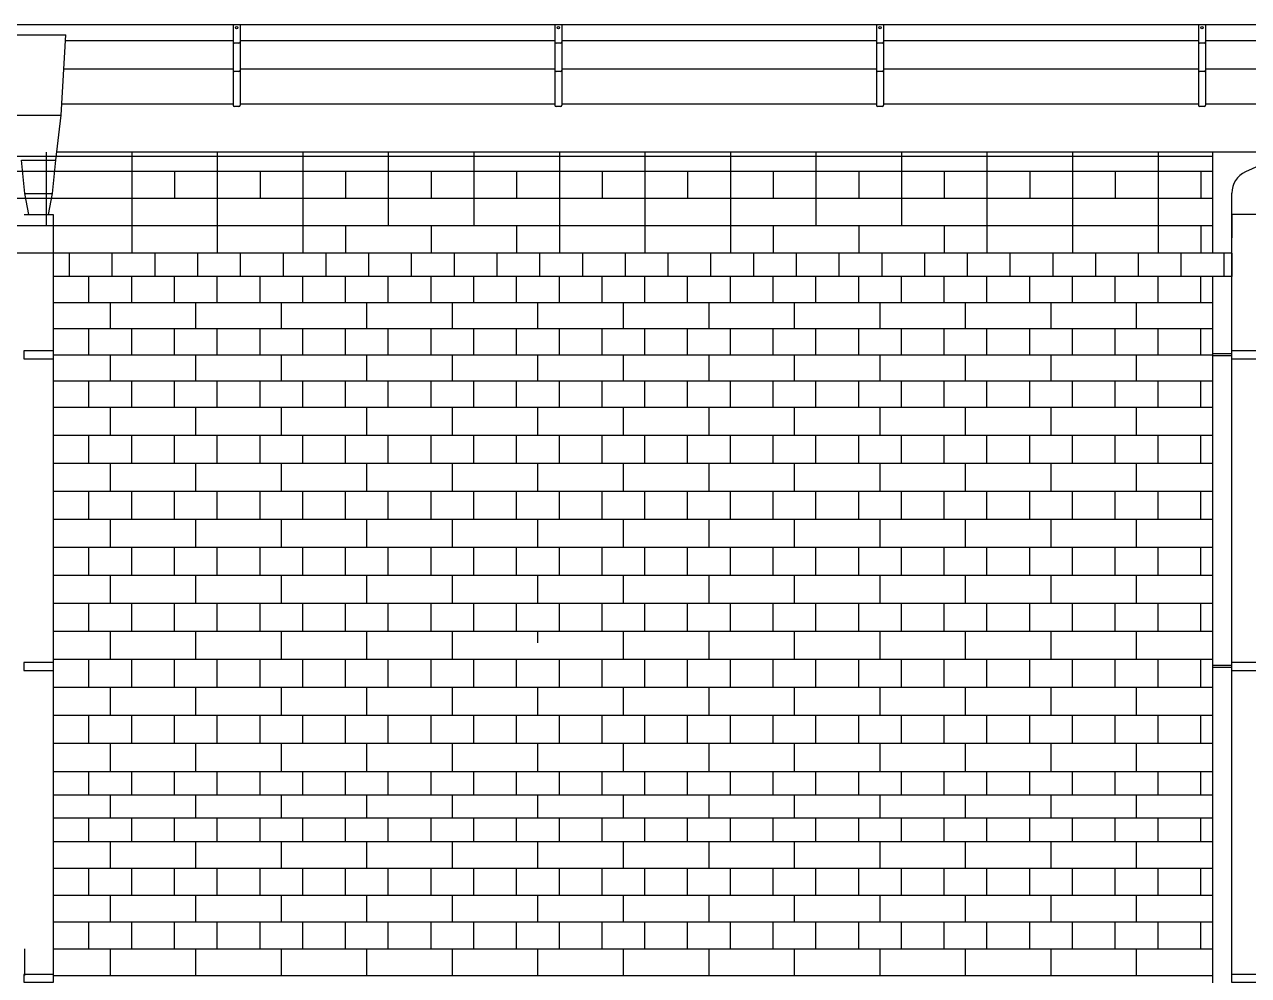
# Model space of a CAD drawing. Extents: x 138805 to 172445, y -129942 to -106182.
# Drawn here: x 163134 to 166283, y -118910 to -116463 of the extents above; entities that cross this region are included whole.
import ezdxf

# ---------------------------------------------------------------- set-up
doc = ezdxf.new("R2010")
doc.units = 0
doc.header["$LTSCALE"] = 50
doc.header["$MEASUREMENT"] = 0
for name, color, linetype in [('ele-3', 6, 'CONTINUOUS'), ('h', 5, 'CONTINUOUS'), ('HAT', 5, 'CONTINUOUS'), ('HATCH', 5, 'CONTINUOUS'), ('W-1', 3, 'CONTINUOUS'), ('WID', 4, 'CONTINUOUS')]:
    doc.layers.add(name, color=color, linetype=linetype)

msp = doc.modelspace()

# ---------------------------------------------------------------- linework, layer by layer
at = {"layer": 'ele-3'}
for p, q in [((163133.4, -116952.4), (163208.4, -116952.4)), ((163208.4, -116952.4), (163208.4, -117302.9)), ((163208.4, -117178.5), (163292.8, -117178.5)), ((163267.2, -117178.5), (166190.3, -117178.5)), ((163208.4, -117245.7), (163292.8, -117245.7)), ((163234.8, -117245.7), (166190.3, -117245.7)), ((163208.4, -117312.9), (163291.8, -117312.9)), ((163208.4, -117322.9), (163208.4, -118104.8)), ((163235.8, -117312.9), (166190.3, -117312.9)), ((163208.4, -117380.1), (163292.8, -117380.1)), ((163234.8, -117380.1), (166190.3, -117380.1)), ((163208.4, -117447.3), (163292.8, -117447.3)), ((163234.8, -117447.3), (166190.3, -117447.3)), ((163208.4, -118124.8), (163208.4, -118906.8)), ((163208.4, -118384.7), (163292.8, -118384.7)), ((163292.8, -118384.7), (166115.3, -118384.7)), ((163367.8, -118384.7), (166190.3, -118384.7)), ((163208.4, -118444.7), (163292.8, -118444.7)), ((163292.8, -118444.7), (166115.3, -118444.7)), ((163367.8, -118444.7), (166190.3, -118444.7)), ((163292.8, -118504.7), (163208.4, -118504.7)), ((166190.3, -118504.7), (163255.8, -118504.7)), ((163208.4, -118564.7), (163292.8, -118564.7)), ((163255.8, -118564.7), (166190.3, -118564.7))]:
    msp.add_line(p, q, dxfattribs=at)
for points in [[(163250.3, -117111.3), (163250.3, -117051.3)], [(163360.3, -117111.3), (163360.3, -117051.3)], [(163470.3, -117111.3), (163470.3, -117051.3)], [(163580.3, -117111.3), (163580.3, -117051.3)], [(163690.3, -117111.3), (163690.3, -117051.3)], [(163800.3, -117111.3), (163800.3, -117051.3)], [(163910.3, -117111.3), (163910.3, -117051.3)], [(164020.3, -117111.3), (164020.3, -117051.3)], [(164130.3, -117111.3), (164130.3, -117051.3)], [(164240.3, -117111.3), (164240.3, -117051.3)], [(164350.3, -117111.3), (164350.3, -117051.3)], [(164460.3, -117111.3), (164460.3, -117051.3)], [(164570.3, -117111.3), (164570.3, -117051.3)], [(164680.3, -117111.3), (164680.3, -117051.3)], [(164790.3, -117111.3), (164790.3, -117051.3)], [(164900.3, -117111.3), (164900.3, -117051.3)], [(165010.3, -117111.3), (165010.3, -117051.3)], [(165120.3, -117111.3), (165120.3, -117051.3)], [(165230.3, -117111.3), (165230.3, -117051.3)], [(165340.3, -117111.3), (165340.3, -117051.3)], [(165450.3, -117111.3), (165450.3, -117051.3)], [(165560.3, -117111.3), (165560.3, -117051.3)], [(165670.3, -117111.3), (165670.3, -117051.3)], [(165780.3, -117111.3), (165780.3, -117051.3)], [(165890.3, -117111.3), (165890.3, -117051.3)], [(166000.3, -117111.3), (166000.3, -117051.3)], [(166110.3, -117111.3), (166110.3, -117051.3)], [(166220.3, -117111.3), (166220.3, -117051.3)], [(163300.3, -117178.5), (163300.3, -117111.3)], [(163410.3, -117178.5), (163410.3, -117111.3)], [(163520.3, -117178.5), (163520.3, -117111.3)], [(163630.3, -117178.5), (163630.3, -117111.3)], [(163740.3, -117178.5), (163740.3, -117111.3)], [(163850.3, -117178.5), (163850.3, -117111.3)], [(163960.3, -117178.5), (163960.3, -117111.3)], [(164070.3, -117178.5), (164070.3, -117111.3)], [(164180.3, -117178.5), (164180.3, -117111.3)], [(164290.3, -117178.5), (164290.3, -117111.3)], [(164400.3, -117178.5), (164400.3, -117111.3)], [(164510.3, -117178.5), (164510.3, -117111.3)], [(164620.3, -117178.5), (164620.3, -117111.3)], [(164730.3, -117178.5), (164730.3, -117111.3)], [(164840.3, -117178.5), (164840.3, -117111.3)], [(164950.3, -117178.5), (164950.3, -117111.3)], [(165060.3, -117178.5), (165060.3, -117111.3)], [(165170.3, -117178.5), (165170.3, -117111.3)], [(165280.3, -117178.5), (165280.3, -117111.3)], [(165390.3, -117178.5), (165390.3, -117111.3)], [(165500.3, -117178.5), (165500.3, -117111.3)], [(165610.3, -117178.5), (165610.3, -117111.3)], [(165720.3, -117178.5), (165720.3, -117111.3)], [(165830.3, -117178.5), (165830.3, -117111.3)], [(165940.3, -117178.5), (165940.3, -117111.3)], [(166050.3, -117178.5), (166050.3, -117111.3)], [(166160.3, -117178.5), (166160.3, -117111.3)], [(163355.3, -117245.7), (163355.3, -117178.5)], [(163575.3, -117245.7), (163575.3, -117178.5)], [(163795.3, -117245.7), (163795.3, -117178.5)], [(164015.3, -117245.7), (164015.3, -117178.5)], [(164235.3, -117245.7), (164235.3, -117178.5)], [(164455.3, -117245.7), (164455.3, -117178.5)], [(164675.3, -117245.7), (164675.3, -117178.5)], [(164895.3, -117245.7), (164895.3, -117178.5)], [(165115.3, -117245.7), (165115.3, -117178.5)], [(165335.3, -117245.7), (165335.3, -117178.5)], [(165555.3, -117245.7), (165555.3, -117178.5)], [(165775.3, -117245.7), (165775.3, -117178.5)], [(165995.3, -117245.7), (165995.3, -117178.5)], [(163300.3, -117312.9), (163300.3, -117245.7)], [(163410.3, -117312.9), (163410.3, -117245.7)], [(163520.3, -117312.9), (163520.3, -117245.7)], [(163630.3, -117312.9), (163630.3, -117245.7)], [(163740.3, -117312.9), (163740.3, -117245.7)], [(163850.3, -117312.9), (163850.3, -117245.7)], [(163960.3, -117312.9), (163960.3, -117245.7)], [(164070.3, -117312.9), (164070.3, -117245.7)], [(164180.3, -117312.9), (164180.3, -117245.7)], [(164290.3, -117312.9), (164290.3, -117245.7)], [(164400.3, -117312.9), (164400.3, -117245.7)], [(164510.3, -117312.9), (164510.3, -117245.7)], [(164620.3, -117312.9), (164620.3, -117245.7)], [(164730.3, -117312.9), (164730.3, -117245.7)], [(164840.3, -117312.9), (164840.3, -117245.7)], [(164950.3, -117312.9), (164950.3, -117245.7)], [(165060.3, -117312.9), (165060.3, -117245.7)], [(165170.3, -117312.9), (165170.3, -117245.7)], [(165280.3, -117312.9), (165280.3, -117245.7)], [(165390.3, -117312.9), (165390.3, -117245.7)], [(165500.3, -117312.9), (165500.3, -117245.7)], [(165610.3, -117312.9), (165610.3, -117245.7)], [(165720.3, -117312.9), (165720.3, -117245.7)], [(165830.3, -117312.9), (165830.3, -117245.7)], [(165940.3, -117312.9), (165940.3, -117245.7)], [(166050.3, -117312.9), (166050.3, -117245.7)], [(166160.3, -117312.9), (166160.3, -117245.7)], [(163355.3, -117380.1), (163355.3, -117312.9)], [(163575.3, -117380.1), (163575.3, -117312.9)], [(163795.3, -117380.1), (163795.3, -117312.9)], [(164015.3, -117380.1), (164015.3, -117312.9)], [(164235.3, -117380.1), (164235.3, -117312.9)], [(164455.3, -117380.1), (164455.3, -117312.9)], [(164675.3, -117380.1), (164675.3, -117312.9)], [(164895.3, -117380.1), (164895.3, -117312.9)], [(165115.3, -117380.1), (165115.3, -117312.9)], [(165335.3, -117380.1), (165335.3, -117312.9)], [(165555.3, -117380.1), (165555.3, -117312.9)], [(165775.3, -117380.1), (165775.3, -117312.9)], [(165995.3, -117380.1), (165995.3, -117312.9)], [(163300.3, -117447.3), (163300.3, -117380.1)], [(163410.3, -117447.3), (163410.3, -117380.1)], [(163520.3, -117447.3), (163520.3, -117380.1)], [(163630.3, -117447.3), (163630.3, -117380.1)], [(163740.3, -117447.3), (163740.3, -117380.1)], [(163850.3, -117447.3), (163850.3, -117380.1)], [(163960.3, -117447.3), (163960.3, -117380.1)], [(164070.3, -117447.3), (164070.3, -117380.1)], [(164180.3, -117447.3), (164180.3, -117380.1)], [(164290.3, -117447.3), (164290.3, -117380.1)], [(164400.3, -117447.3), (164400.3, -117380.1)], [(164510.3, -117447.3), (164510.3, -117380.1)], [(164620.3, -117447.3), (164620.3, -117380.1)], [(164730.3, -117447.3), (164730.3, -117380.1)], [(164840.3, -117447.3), (164840.3, -117380.1)], [(164950.3, -117447.3), (164950.3, -117380.1)], [(165060.3, -117447.3), (165060.3, -117380.1)], [(165170.3, -117447.3), (165170.3, -117380.1)], [(165280.3, -117447.3), (165280.3, -117380.1)], [(165390.3, -117447.3), (165390.3, -117380.1)], [(165500.3, -117447.3), (165500.3, -117380.1)], [(165610.3, -117447.3), (165610.3, -117380.1)], [(165720.3, -117447.3), (165720.3, -117380.1)], [(165830.3, -117447.3), (165830.3, -117380.1)], [(165940.3, -117447.3), (165940.3, -117380.1)], [(166050.3, -117447.3), (166050.3, -117380.1)], [(166160.3, -117447.3), (166160.3, -117380.1)], [(163300.3, -118444.7), (163300.3, -118384.7)], [(163410.3, -118444.7), (163410.3, -118384.7)], [(163520.3, -118444.7), (163520.3, -118384.7)], [(163630.3, -118444.7), (163630.3, -118384.7)], [(163740.3, -118444.7), (163740.3, -118384.7)], [(163850.3, -118444.7), (163850.3, -118384.7)], [(163960.3, -118444.7), (163960.3, -118384.7)], [(164070.3, -118444.7), (164070.3, -118384.7)], [(164180.3, -118444.7), (164180.3, -118384.7)], [(164290.3, -118444.7), (164290.3, -118384.7)], [(164400.3, -118444.7), (164400.3, -118384.7)], [(164510.3, -118444.7), (164510.3, -118384.7)], [(164620.3, -118444.7), (164620.3, -118384.7)], [(164730.3, -118444.7), (164730.3, -118384.7)], [(164840.3, -118444.7), (164840.3, -118384.7)], [(164950.3, -118444.7), (164950.3, -118384.7)], [(165060.3, -118444.7), (165060.3, -118384.7)], [(165170.3, -118444.7), (165170.3, -118384.7)], [(165280.3, -118444.7), (165280.3, -118384.7)], [(165390.3, -118444.7), (165390.3, -118384.7)], [(165500.3, -118444.7), (165500.3, -118384.7)], [(165610.3, -118444.7), (165610.3, -118384.7)], [(165720.3, -118444.7), (165720.3, -118384.7)], [(165830.3, -118444.7), (165830.3, -118384.7)], [(165940.3, -118444.7), (165940.3, -118384.7)], [(166050.3, -118444.7), (166050.3, -118384.7)], [(166160.3, -118444.7), (166160.3, -118384.7)], [(163355.3, -118504.7), (163355.3, -118444.7)], [(163575.3, -118504.7), (163575.3, -118444.7)], [(163795.3, -118504.7), (163795.3, -118444.7)], [(164015.3, -118504.7), (164015.3, -118444.7)], [(164235.3, -118504.7), (164235.3, -118444.7)], [(164455.3, -118504.7), (164455.3, -118444.7)], [(164675.3, -118504.7), (164675.3, -118444.7)], [(164895.3, -118504.7), (164895.3, -118444.7)], [(165115.3, -118504.7), (165115.3, -118444.7)], [(165335.3, -118504.7), (165335.3, -118444.7)], [(165555.3, -118504.7), (165555.3, -118444.7)], [(165775.3, -118504.7), (165775.3, -118444.7)], [(165995.3, -118504.7), (165995.3, -118444.7)], [(163300.3, -118564.7), (163300.3, -118504.7)], [(163410.3, -118564.7), (163410.3, -118504.7)], [(163520.3, -118564.7), (163520.3, -118504.7)], [(163630.3, -118564.7), (163630.3, -118504.7)], [(163740.3, -118564.7), (163740.3, -118504.7)], [(163850.3, -118564.7), (163850.3, -118504.7)], [(163960.3, -118564.7), (163960.3, -118504.7)], [(164070.3, -118564.7), (164070.3, -118504.7)], [(164180.3, -118564.7), (164180.3, -118504.7)], [(164290.3, -118564.7), (164290.3, -118504.7)], [(164400.3, -118564.7), (164400.3, -118504.7)], [(164510.3, -118564.7), (164510.3, -118504.7)], [(164620.3, -118564.7), (164620.3, -118504.7)], [(164730.3, -118564.7), (164730.3, -118504.7)], [(164840.3, -118564.7), (164840.3, -118504.7)], [(164950.3, -118564.7), (164950.3, -118504.7)], [(165060.3, -118564.7), (165060.3, -118504.7)], [(165170.3, -118564.7), (165170.3, -118504.7)], [(165280.3, -118564.7), (165280.3, -118504.7)], [(165390.3, -118564.7), (165390.3, -118504.7)], [(165500.3, -118564.7), (165500.3, -118504.7)], [(165610.3, -118564.7), (165610.3, -118504.7)], [(165720.3, -118564.7), (165720.3, -118504.7)], [(165830.3, -118564.7), (165830.3, -118504.7)], [(165940.3, -118564.7), (165940.3, -118504.7)], [(166050.3, -118564.7), (166050.3, -118504.7)], [(166160.3, -118564.7), (166160.3, -118504.7)]]:
    msp.add_lwpolyline(points, dxfattribs=at)
at = {"layer": 'h'}
for p, q in [((163289, -116841.3), (157030.3, -116841.3)), ((166190.3, -116841.3), (163271, -116841.3)), ((163297.4, -116911.3), (157030.3, -116911.3)), ((166190.3, -116911.3), (163262.6, -116911.3)), ((163292.8, -116981.3), (157030.3, -116981.3)), ((166190.3, -116981.3), (163267.2, -116981.3)), ((163208.4, -117519.4), (163292.8, -117519.4)), ((163234.8, -117519.4), (166190.3, -117519.4)), ((163208.4, -117591.5), (163292.8, -117591.5)), ((163234.8, -117591.5), (166190.3, -117591.5)), ((163208.4, -117663.6), (163292.8, -117663.6)), ((163292.8, -117663.6), (166115.3, -117663.6)), ((163367.8, -117663.6), (166190.3, -117663.6)), ((163208.4, -117735.7), (163292.8, -117735.7)), ((163292.8, -117735.7), (166115.3, -117735.7)), ((163367.8, -117735.7), (166190.3, -117735.7)), ((163208.4, -117807.9), (163292.8, -117807.9)), ((163292.8, -117807.9), (166115.3, -117807.9)), ((163367.8, -117807.9), (166190.3, -117807.9)), ((163208.4, -117880), (163292.8, -117880)), ((163208.4, -117880), (163292.8, -117880)), ((163292.8, -117880), (166115.3, -117880)), ((163292.8, -117880), (166115.3, -117880)), ((163367.8, -117880), (166190.3, -117880)), ((163367.8, -117880), (166190.3, -117880)), ((163208.4, -117952.1), (163292.8, -117952.1)), ((163208.4, -117952.1), (163292.8, -117952.1)), ((163292.8, -117952.1), (166115.3, -117952.1)), ((163292.8, -117952.1), (166115.3, -117952.1)), ((163367.8, -117952.1), (166190.3, -117952.1)), ((163367.8, -117952.1), (166190.3, -117952.1)), ((163208.4, -118024.2), (163292.8, -118024.2)), ((163208.4, -118024.2), (163292.8, -118024.2)), ((163292.8, -118024.2), (166115.3, -118024.2)), ((163292.8, -118024.2), (166115.3, -118024.2)), ((163367.8, -118024.2), (166190.3, -118024.2)), ((163367.8, -118024.2), (166190.3, -118024.2)), ((163292.8, -118096.3), (163208.4, -118096.3)), ((166115.3, -118096.3), (163292.8, -118096.3)), ((166190.3, -118096.3), (163367.8, -118096.3)), ((163292.8, -118168.4), (163208.4, -118168.4)), ((166115.3, -118168.4), (163292.8, -118168.4)), ((166190.3, -118168.4), (163367.8, -118168.4)), ((163292.8, -118240.5), (163208.4, -118240.5)), ((166115.3, -118240.5), (163292.8, -118240.5)), ((166190.3, -118240.5), (163367.8, -118240.5)), ((163292.8, -118312.6), (163208.4, -118312.6)), ((166115.3, -118312.6), (163292.8, -118312.6)), ((166190.3, -118312.6), (163367.8, -118312.6)), ((163208.4, -118633.7), (163292.8, -118633.7)), ((163255.8, -118633.7), (166190.3, -118633.7)), ((163208.4, -118702.7), (163292.8, -118702.7)), ((163255.8, -118702.7), (166190.3, -118702.7)), ((163208.4, -118771.6), (163292.8, -118771.6)), ((163255.8, -118771.6), (166190.3, -118771.6)), ((163208.4, -118840.6), (163292.8, -118840.6)), ((163255.8, -118840.6), (166190.3, -118840.6)), ((163208.4, -118909.6), (163291.8, -118909.6)), ((163256.8, -118909.6), (166190.3, -118909.6))]:
    msp.add_line(p, q, dxfattribs=at)
for points in [[(163190.3, -116791.3), (163190.3, -116841.3)], [(163410.3, -116791.3), (163410.3, -116841.3)], [(163630.3, -116791.3), (163630.3, -116841.3)], [(163850.3, -116791.3), (163850.3, -116841.3)], [(164070.3, -116791.3), (164070.3, -116841.3)], [(164290.3, -116791.3), (164290.3, -116841.3)], [(164510.3, -116791.3), (164510.3, -116841.3)], [(164730.3, -116791.3), (164730.3, -116841.3)], [(164950.3, -116791.3), (164950.3, -116841.3)], [(165170.3, -116791.3), (165170.3, -116841.3)], [(165390.3, -116791.3), (165390.3, -116841.3)], [(165610.3, -116791.3), (165610.3, -116841.3)], [(165830.3, -116791.3), (165830.3, -116841.3)], [(166050.3, -116791.3), (166050.3, -116841.3)], [(163190.3, -116841.3), (163190.3, -116911.3)], [(163410.3, -116841.3), (163410.3, -116911.3)], [(163520.3, -116841.3), (163520.3, -116911.3)], [(163630.3, -116841.3), (163630.3, -116911.3)], [(163740.3, -116841.3), (163740.3, -116911.3)], [(163850.3, -116841.3), (163850.3, -116911.3)], [(163960.3, -116841.3), (163960.3, -116911.3)], [(164070.3, -116841.3), (164070.3, -116911.3)], [(164180.3, -116841.3), (164180.3, -116911.3)], [(164290.3, -116841.3), (164290.3, -116911.3)], [(164400.3, -116841.3), (164400.3, -116911.3)], [(164510.3, -116841.3), (164510.3, -116911.3)], [(164620.3, -116841.3), (164620.3, -116911.3)], [(164730.3, -116841.3), (164730.3, -116911.3)], [(164840.3, -116841.3), (164840.3, -116911.3)], [(164950.3, -116841.3), (164950.3, -116911.3)], [(165060.3, -116841.3), (165060.3, -116911.3)], [(165170.3, -116841.3), (165170.3, -116911.3)], [(165280.3, -116841.3), (165280.3, -116911.3)], [(165390.3, -116841.3), (165390.3, -116911.3)], [(165500.3, -116841.3), (165500.3, -116911.3)], [(165610.3, -116841.3), (165610.3, -116911.3)], [(165720.3, -116841.3), (165720.3, -116911.3)], [(165830.3, -116841.3), (165830.3, -116911.3)], [(165940.3, -116841.3), (165940.3, -116911.3)], [(166050.3, -116841.3), (166050.3, -116911.3)], [(166160.3, -116841.3), (166160.3, -116911.3)], [(163190.3, -116911.3), (163190.3, -116981.3)], [(163410.3, -116911.3), (163410.3, -116981.3)], [(163630.3, -116911.3), (163630.3, -116981.3)], [(163850.3, -116911.3), (163850.3, -116981.3)], [(164070.3, -116911.3), (164070.3, -116981.3)], [(164290.3, -116911.3), (164290.3, -116981.3)], [(164510.3, -116911.3), (164510.3, -116981.3)], [(164730.3, -116911.3), (164730.3, -116981.3)], [(164950.3, -116911.3), (164950.3, -116981.3)], [(165170.3, -116911.3), (165170.3, -116981.3)], [(165390.3, -116911.3), (165390.3, -116981.3)], [(165610.3, -116911.3), (165610.3, -116981.3)], [(165830.3, -116911.3), (165830.3, -116981.3)], [(166050.3, -116911.3), (166050.3, -116981.3)], [(163410.3, -116981.3), (163410.3, -117051.3)], [(163630.3, -116981.3), (163630.3, -117051.3)], [(163850.3, -116981.3), (163850.3, -117051.3)], [(163960.3, -116981.3), (163960.3, -117051.3)], [(164180.3, -116981.3), (164180.3, -117051.3)], [(164400.3, -116981.3), (164400.3, -117051.3)], [(164510.3, -116981.3), (164510.3, -117051.3)], [(164730.3, -116981.3), (164730.3, -117051.3)], [(164950.3, -116981.3), (164950.3, -117051.3)], [(165060.3, -116981.3), (165060.3, -117051.3)], [(165280.3, -116981.3), (165280.3, -117051.3)], [(165500.3, -116981.3), (165500.3, -117051.3)], [(165610.3, -116981.3), (165610.3, -117051.3)], [(165830.3, -116981.3), (165830.3, -117051.3)], [(166050.3, -116981.3), (166050.3, -117051.3)], [(166160.3, -116981.3), (166160.3, -117051.3)], [(163355.3, -117519.4), (163355.3, -117447.3)], [(163575.3, -117519.4), (163575.3, -117447.3)], [(163795.3, -117519.4), (163795.3, -117447.3)], [(164015.3, -117519.4), (164015.3, -117447.3)], [(164235.3, -117519.4), (164235.3, -117447.3)], [(164455.3, -117519.4), (164455.3, -117447.3)], [(164675.3, -117519.4), (164675.3, -117447.3)], [(164895.3, -117519.4), (164895.3, -117447.3)], [(165115.3, -117519.4), (165115.3, -117447.3)], [(165335.3, -117519.4), (165335.3, -117447.3)], [(165555.3, -117519.4), (165555.3, -117447.3)], [(165775.3, -117519.4), (165775.3, -117447.3)], [(165995.3, -117519.4), (165995.3, -117447.3)], [(163300.3, -117591.5), (163300.3, -117519.4)], [(163410.3, -117591.5), (163410.3, -117519.4)], [(163520.3, -117591.5), (163520.3, -117519.4)], [(163630.3, -117591.5), (163630.3, -117519.4)], [(163740.3, -117591.5), (163740.3, -117519.4)], [(163850.3, -117591.5), (163850.3, -117519.4)], [(163960.3, -117591.5), (163960.3, -117519.4)], [(164070.3, -117591.5), (164070.3, -117519.4)], [(164180.3, -117591.5), (164180.3, -117519.4)], [(164290.3, -117591.5), (164290.3, -117519.4)], [(164400.3, -117591.5), (164400.3, -117519.4)], [(164510.3, -117591.5), (164510.3, -117519.4)], [(164620.3, -117591.5), (164620.3, -117519.4)], [(164730.3, -117591.5), (164730.3, -117519.4)], [(164840.3, -117591.5), (164840.3, -117519.4)], [(164950.3, -117591.5), (164950.3, -117519.4)], [(165060.3, -117591.5), (165060.3, -117519.4)], [(165170.3, -117591.5), (165170.3, -117519.4)], [(165280.3, -117591.5), (165280.3, -117519.4)], [(165390.3, -117591.5), (165390.3, -117519.4)], [(165500.3, -117591.5), (165500.3, -117519.4)], [(165610.3, -117591.5), (165610.3, -117519.4)], [(165720.3, -117591.5), (165720.3, -117519.4)], [(165830.3, -117591.5), (165830.3, -117519.4)], [(165940.3, -117591.5), (165940.3, -117519.4)], [(166050.3, -117591.5), (166050.3, -117519.4)], [(166160.3, -117591.5), (166160.3, -117519.4)], [(163355.3, -117663.6), (163355.3, -117591.5)], [(163575.3, -117663.6), (163575.3, -117591.5)], [(163795.3, -117663.6), (163795.3, -117591.5)], [(164015.3, -117663.6), (164015.3, -117591.5)], [(164235.3, -117663.6), (164235.3, -117591.5)], [(164455.3, -117663.6), (164455.3, -117591.5)], [(164675.3, -117663.6), (164675.3, -117591.5)], [(164895.3, -117663.6), (164895.3, -117591.5)], [(165115.3, -117663.6), (165115.3, -117591.5)], [(165335.3, -117663.6), (165335.3, -117591.5)], [(165555.3, -117663.6), (165555.3, -117591.5)], [(165775.3, -117663.6), (165775.3, -117591.5)], [(165995.3, -117663.6), (165995.3, -117591.5)], [(163300.3, -117735.7), (163300.3, -117663.6)], [(163410.3, -117735.7), (163410.3, -117663.6)], [(163520.3, -117735.7), (163520.3, -117663.6)], [(163630.3, -117735.7), (163630.3, -117663.6)], [(163740.3, -117735.7), (163740.3, -117663.6)], [(163850.3, -117735.7), (163850.3, -117663.6)], [(163960.3, -117735.7), (163960.3, -117663.6)], [(164070.3, -117735.7), (164070.3, -117663.6)], [(164180.3, -117735.7), (164180.3, -117663.6)], [(164290.3, -117735.7), (164290.3, -117663.6)], [(164400.3, -117735.7), (164400.3, -117663.6)], [(164510.3, -117735.7), (164510.3, -117663.6)], [(164620.3, -117735.7), (164620.3, -117663.6)], [(164730.3, -117735.7), (164730.3, -117663.6)], [(164840.3, -117735.7), (164840.3, -117663.6)], [(164950.3, -117735.7), (164950.3, -117663.6)], [(165060.3, -117735.7), (165060.3, -117663.6)], [(165170.3, -117735.7), (165170.3, -117663.6)], [(165280.3, -117735.7), (165280.3, -117663.6)], [(165390.3, -117735.7), (165390.3, -117663.6)], [(165500.3, -117735.7), (165500.3, -117663.6)], [(165610.3, -117735.7), (165610.3, -117663.6)], [(165720.3, -117735.7), (165720.3, -117663.6)], [(165830.3, -117735.7), (165830.3, -117663.6)], [(165940.3, -117735.7), (165940.3, -117663.6)], [(166050.3, -117735.7), (166050.3, -117663.6)], [(166160.3, -117735.7), (166160.3, -117663.6)], [(163355.3, -117807.9), (163355.3, -117735.7)], [(163575.3, -117807.9), (163575.3, -117735.7)], [(163795.3, -117807.9), (163795.3, -117735.7)], [(164015.3, -117807.9), (164015.3, -117735.7)], [(164235.3, -117807.9), (164235.3, -117735.7)], [(164455.3, -117807.9), (164455.3, -117735.7)], [(164675.3, -117807.9), (164675.3, -117735.7)], [(164895.3, -117807.9), (164895.3, -117735.7)], [(165115.3, -117807.9), (165115.3, -117735.7)], [(165335.3, -117807.9), (165335.3, -117735.7)], [(165555.3, -117807.9), (165555.3, -117735.7)], [(165775.3, -117807.9), (165775.3, -117735.7)], [(165995.3, -117807.9), (165995.3, -117735.7)], [(163300.3, -117880), (163300.3, -117807.9)], [(163410.3, -117880), (163410.3, -117807.9)], [(163520.3, -117880), (163520.3, -117807.9)], [(163630.3, -117880), (163630.3, -117807.9)], [(163740.3, -117880), (163740.3, -117807.9)], [(163850.3, -117880), (163850.3, -117807.9)], [(163960.3, -117880), (163960.3, -117807.9)], [(164070.3, -117880), (164070.3, -117807.9)], [(164180.3, -117880), (164180.3, -117807.9)], [(164290.3, -117880), (164290.3, -117807.9)], [(164400.3, -117880), (164400.3, -117807.9)], [(164510.3, -117880), (164510.3, -117807.9)], [(164620.3, -117880), (164620.3, -117807.9)], [(164730.3, -117880), (164730.3, -117807.9)], [(164840.3, -117880), (164840.3, -117807.9)], [(164950.3, -117880), (164950.3, -117807.9)], [(165060.3, -117880), (165060.3, -117807.9)], [(165170.3, -117880), (165170.3, -117807.9)], [(165280.3, -117880), (165280.3, -117807.9)], [(165390.3, -117880), (165390.3, -117807.9)], [(165500.3, -117880), (165500.3, -117807.9)], [(165610.3, -117880), (165610.3, -117807.9)], [(165720.3, -117880), (165720.3, -117807.9)], [(165830.3, -117880), (165830.3, -117807.9)], [(165940.3, -117880), (165940.3, -117807.9)], [(166050.3, -117880), (166050.3, -117807.9)], [(166160.3, -117880), (166160.3, -117807.9)], [(163355.3, -117952.1), (163355.3, -117880)], [(163575.3, -117952.1), (163575.3, -117880)], [(163795.3, -117952.1), (163795.3, -117880)], [(164015.3, -117952.1), (164015.3, -117880)], [(164235.3, -117952.1), (164235.3, -117880)], [(164455.3, -117952.1), (164455.3, -117880)], [(164675.3, -117952.1), (164675.3, -117880)], [(164895.3, -117952.1), (164895.3, -117880)], [(165115.3, -117952.1), (165115.3, -117880)], [(165335.3, -117952.1), (165335.3, -117880)], [(165555.3, -117952.1), (165555.3, -117880)], [(165775.3, -117952.1), (165775.3, -117880)], [(165995.3, -117952.1), (165995.3, -117880)], [(163300.3, -118024.2), (163300.3, -117952.1)], [(163410.3, -118024.2), (163410.3, -117952.1)], [(163520.3, -118024.2), (163520.3, -117952.1)], [(163630.3, -118024.2), (163630.3, -117952.1)], [(163740.3, -118024.2), (163740.3, -117952.1)], [(163850.3, -118024.2), (163850.3, -117952.1)], [(163960.3, -118024.2), (163960.3, -117952.1)], [(164070.3, -118024.2), (164070.3, -117952.1)], [(164180.3, -118024.2), (164180.3, -117952.1)], [(164290.3, -118024.2), (164290.3, -117952.1)], [(164400.3, -118024.2), (164400.3, -117952.1)], [(164510.3, -118024.2), (164510.3, -117952.1)], [(164620.3, -118024.2), (164620.3, -117952.1)], [(164730.3, -118024.2), (164730.3, -117952.1)], [(164840.3, -118024.2), (164840.3, -117952.1)], [(164950.3, -118024.2), (164950.3, -117952.1)], [(165060.3, -118024.2), (165060.3, -117952.1)], [(165170.3, -118024.2), (165170.3, -117952.1)], [(165280.3, -118024.2), (165280.3, -117952.1)], [(165390.3, -118024.2), (165390.3, -117952.1)], [(165500.3, -118024.2), (165500.3, -117952.1)], [(165610.3, -118024.2), (165610.3, -117952.1)], [(165720.3, -118024.2), (165720.3, -117952.1)], [(165830.3, -118024.2), (165830.3, -117952.1)], [(165940.3, -118024.2), (165940.3, -117952.1)], [(166050.3, -118024.2), (166050.3, -117952.1)], [(166160.3, -118024.2), (166160.3, -117952.1)], [(163355.3, -118096.3), (163355.3, -118024.2)], [(163575.3, -118096.3), (163575.3, -118024.2)], [(163795.3, -118096.3), (163795.3, -118024.2)], [(164015.3, -118096.3), (164015.3, -118024.2)], [(164235.3, -118096.3), (164235.3, -118024.2)], [(164455.3, -118053.8), (164455.3, -118024.2)], [(164675.3, -118096.3), (164675.3, -118024.2)], [(164895.3, -118096.3), (164895.3, -118024.2)], [(165115.3, -118096.3), (165115.3, -118024.2)], [(165335.3, -118096.3), (165335.3, -118024.2)], [(165555.3, -118096.3), (165555.3, -118024.2)], [(165775.3, -118096.3), (165775.3, -118024.2)], [(165995.3, -118096.3), (165995.3, -118024.2)], [(163300.3, -118168.4), (163300.3, -118096.3)], [(163410.3, -118168.4), (163410.3, -118096.3)], [(163520.3, -118168.4), (163520.3, -118096.3)], [(163630.3, -118168.4), (163630.3, -118096.3)], [(163740.3, -118168.4), (163740.3, -118096.3)], [(163850.3, -118168.4), (163850.3, -118096.3)], [(163960.3, -118168.4), (163960.3, -118096.3)], [(164070.3, -118168.4), (164070.3, -118096.3)], [(164180.3, -118168.4), (164180.3, -118096.3)], [(164290.3, -118168.4), (164290.3, -118096.3)], [(164400.3, -118168.4), (164400.3, -118096.3)], [(164510.3, -118168.4), (164510.3, -118096.3)], [(164620.3, -118168.4), (164620.3, -118096.3)], [(164730.3, -118168.4), (164730.3, -118096.3)], [(164840.3, -118168.4), (164840.3, -118096.3)], [(164950.3, -118168.4), (164950.3, -118096.3)], [(165060.3, -118168.4), (165060.3, -118096.3)], [(165170.3, -118168.4), (165170.3, -118096.3)], [(165280.3, -118168.4), (165280.3, -118096.3)], [(165390.3, -118168.4), (165390.3, -118096.3)], [(165500.3, -118168.4), (165500.3, -118096.3)], [(165610.3, -118168.4), (165610.3, -118096.3)], [(165720.3, -118168.4), (165720.3, -118096.3)], [(165830.3, -118168.4), (165830.3, -118096.3)], [(165940.3, -118168.4), (165940.3, -118096.3)], [(166050.3, -118168.4), (166050.3, -118096.3)], [(166160.3, -118168.4), (166160.3, -118096.3)], [(163355.3, -118240.5), (163355.3, -118168.4)], [(163575.3, -118240.5), (163575.3, -118168.4)], [(163795.3, -118240.5), (163795.3, -118168.4)], [(164015.3, -118240.5), (164015.3, -118168.4)], [(164235.3, -118240.5), (164235.3, -118168.4)], [(164455.3, -118240.5), (164455.3, -118168.4)], [(164675.3, -118240.5), (164675.3, -118168.4)], [(164895.3, -118240.5), (164895.3, -118168.4)], [(165115.3, -118240.5), (165115.3, -118168.4)], [(165335.3, -118240.5), (165335.3, -118168.4)], [(165555.3, -118240.5), (165555.3, -118168.4)], [(165775.3, -118240.5), (165775.3, -118168.4)], [(165995.3, -118240.5), (165995.3, -118168.4)], [(163300.3, -118312.6), (163300.3, -118240.5)], [(163410.3, -118312.6), (163410.3, -118240.5)], [(163520.3, -118312.6), (163520.3, -118240.5)], [(163630.3, -118312.6), (163630.3, -118240.5)], [(163740.3, -118312.6), (163740.3, -118240.5)], [(163850.3, -118312.6), (163850.3, -118240.5)], [(163960.3, -118312.6), (163960.3, -118240.5)], [(164070.3, -118312.6), (164070.3, -118240.5)], [(164180.3, -118312.6), (164180.3, -118240.5)], [(164290.3, -118312.6), (164290.3, -118240.5)], [(164400.3, -118312.6), (164400.3, -118240.5)], [(164510.3, -118312.6), (164510.3, -118240.5)], [(164620.3, -118312.6), (164620.3, -118240.5)], [(164730.3, -118312.6), (164730.3, -118240.5)], [(164840.3, -118312.6), (164840.3, -118240.5)], [(164950.3, -118312.6), (164950.3, -118240.5)], [(165060.3, -118312.6), (165060.3, -118240.5)], [(165170.3, -118312.6), (165170.3, -118240.5)], [(165280.3, -118312.6), (165280.3, -118240.5)], [(165390.3, -118312.6), (165390.3, -118240.5)], [(165500.3, -118312.6), (165500.3, -118240.5)], [(165610.3, -118312.6), (165610.3, -118240.5)], [(165720.3, -118312.6), (165720.3, -118240.5)], [(165830.3, -118312.6), (165830.3, -118240.5)], [(165940.3, -118312.6), (165940.3, -118240.5)], [(166050.3, -118312.6), (166050.3, -118240.5)], [(166160.3, -118312.6), (166160.3, -118240.5)], [(163355.3, -118384.7), (163355.3, -118312.6)], [(163575.3, -118384.7), (163575.3, -118312.6)], [(163795.3, -118384.7), (163795.3, -118312.6)], [(164015.3, -118384.7), (164015.3, -118312.6)], [(164235.3, -118384.7), (164235.3, -118312.6)], [(164455.3, -118384.7), (164455.3, -118312.6)], [(164675.3, -118384.7), (164675.3, -118312.6)], [(164895.3, -118384.7), (164895.3, -118312.6)], [(165115.3, -118384.7), (165115.3, -118312.6)], [(165335.3, -118384.7), (165335.3, -118312.6)], [(165555.3, -118384.7), (165555.3, -118312.6)], [(165775.3, -118384.7), (165775.3, -118312.6)], [(165995.3, -118384.7), (165995.3, -118312.6)], [(163355.3, -118633.7), (163355.3, -118564.7)], [(163575.3, -118633.7), (163575.3, -118564.7)], [(163795.3, -118633.7), (163795.3, -118564.7)], [(164015.3, -118633.7), (164015.3, -118564.7)], [(164235.3, -118633.7), (164235.3, -118564.7)], [(164455.3, -118633.7), (164455.3, -118564.7)], [(164675.3, -118633.7), (164675.3, -118564.7)], [(164895.3, -118633.7), (164895.3, -118564.7)], [(165115.3, -118633.7), (165115.3, -118564.7)], [(165335.3, -118633.7), (165335.3, -118564.7)], [(165555.3, -118633.7), (165555.3, -118564.7)], [(165775.3, -118633.7), (165775.3, -118564.7)], [(165995.3, -118633.7), (165995.3, -118564.7)], [(163300.3, -118702.7), (163300.3, -118633.7)], [(163410.3, -118702.7), (163410.3, -118633.7)], [(163520.3, -118702.7), (163520.3, -118633.7)], [(163630.3, -118702.7), (163630.3, -118633.7)], [(163740.3, -118702.7), (163740.3, -118633.7)], [(163850.3, -118702.7), (163850.3, -118633.7)], [(163960.3, -118702.7), (163960.3, -118633.7)], [(164070.3, -118702.7), (164070.3, -118633.7)], [(164180.3, -118702.7), (164180.3, -118633.7)], [(164290.3, -118702.7), (164290.3, -118633.7)], [(164400.3, -118702.7), (164400.3, -118633.7)], [(164510.3, -118702.7), (164510.3, -118633.7)], [(164620.3, -118702.7), (164620.3, -118633.7)], [(164730.3, -118702.7), (164730.3, -118633.7)], [(164840.3, -118702.7), (164840.3, -118633.7)], [(164950.3, -118702.7), (164950.3, -118633.7)], [(165060.3, -118702.7), (165060.3, -118633.7)], [(165170.3, -118702.7), (165170.3, -118633.7)], [(165280.3, -118702.7), (165280.3, -118633.7)], [(165390.3, -118702.7), (165390.3, -118633.7)], [(165500.3, -118702.7), (165500.3, -118633.7)], [(165610.3, -118702.7), (165610.3, -118633.7)], [(165720.3, -118702.7), (165720.3, -118633.7)], [(165830.3, -118702.7), (165830.3, -118633.7)], [(165940.3, -118702.7), (165940.3, -118633.7)], [(166050.3, -118702.7), (166050.3, -118633.7)], [(166160.3, -118702.7), (166160.3, -118633.7)], [(163355.3, -118771.6), (163355.3, -118702.7)], [(163575.3, -118771.6), (163575.3, -118702.7)], [(163795.3, -118771.6), (163795.3, -118702.7)], [(164015.3, -118771.6), (164015.3, -118702.7)], [(164235.3, -118771.6), (164235.3, -118702.7)], [(164455.3, -118771.6), (164455.3, -118702.7)], [(164675.3, -118771.6), (164675.3, -118702.7)], [(164895.3, -118771.6), (164895.3, -118702.7)], [(165115.3, -118771.6), (165115.3, -118702.7)], [(165335.3, -118771.6), (165335.3, -118702.7)], [(165555.3, -118771.6), (165555.3, -118702.7)], [(165775.3, -118771.6), (165775.3, -118702.7)], [(165995.3, -118771.6), (165995.3, -118702.7)], [(163300.3, -118840.6), (163300.3, -118771.6)], [(163410.3, -118840.6), (163410.3, -118771.6)], [(163520.3, -118840.6), (163520.3, -118771.6)], [(163630.3, -118840.6), (163630.3, -118771.6)], [(163740.3, -118840.6), (163740.3, -118771.6)], [(163850.3, -118840.6), (163850.3, -118771.6)], [(163960.3, -118840.6), (163960.3, -118771.6)], [(164070.3, -118840.6), (164070.3, -118771.6)], [(164180.3, -118840.6), (164180.3, -118771.6)], [(164290.3, -118840.6), (164290.3, -118771.6)], [(164400.3, -118840.6), (164400.3, -118771.6)], [(164510.3, -118840.6), (164510.3, -118771.6)], [(164620.3, -118840.6), (164620.3, -118771.6)], [(164730.3, -118840.6), (164730.3, -118771.6)], [(164840.3, -118840.6), (164840.3, -118771.6)], [(164950.3, -118840.6), (164950.3, -118771.6)], [(165060.3, -118840.6), (165060.3, -118771.6)], [(165170.3, -118840.6), (165170.3, -118771.6)], [(165280.3, -118840.6), (165280.3, -118771.6)], [(165390.3, -118840.6), (165390.3, -118771.6)], [(165500.3, -118840.6), (165500.3, -118771.6)], [(165610.3, -118840.6), (165610.3, -118771.6)], [(165720.3, -118840.6), (165720.3, -118771.6)], [(165830.3, -118840.6), (165830.3, -118771.6)], [(165940.3, -118840.6), (165940.3, -118771.6)], [(166050.3, -118840.6), (166050.3, -118771.6)], [(166160.3, -118840.6), (166160.3, -118771.6)], [(163135.3, -118909.6), (163135.3, -118840.6)], [(163355.3, -118909.6), (163355.3, -118840.6)], [(163575.3, -118909.6), (163575.3, -118840.6)], [(163795.3, -118909.6), (163795.3, -118840.6)], [(164015.3, -118909.6), (164015.3, -118840.6)], [(164235.3, -118909.6), (164235.3, -118840.6)], [(164455.3, -118909.6), (164455.3, -118840.6)], [(164675.3, -118909.6), (164675.3, -118840.6)], [(164895.3, -118909.6), (164895.3, -118840.6)], [(165115.3, -118909.6), (165115.3, -118840.6)], [(165335.3, -118909.6), (165335.3, -118840.6)], [(165555.3, -118909.6), (165555.3, -118840.6)], [(165775.3, -118909.6), (165775.3, -118840.6)], [(165995.3, -118909.6), (165995.3, -118840.6)]]:
    msp.add_lwpolyline(points, dxfattribs=at)
at = {"layer": 'HAT'}
msp.add_lwpolyline([(157030.3, -116801.8), (166190.3, -116801.8), (166190.3, -117051.3), (157030.3, -117051.3)], close=True, dxfattribs=at)
at = {"layer": 'HATCH'}
for p, q in [((163670.9, -116505), (163240, -116505)), ((164498.7, -116505), (163688.9, -116505)), ((165326.5, -116505), (164516.7, -116505)), ((166154.3, -116505), (165344.5, -116505)), ((166600.7, -116505), (166172.3, -116505)), ((163670.9, -116578), (163235.8, -116578)), ((164498.7, -116578), (163688.9, -116578)), ((165326.5, -116578), (164516.7, -116578)), ((166154.3, -116578), (165344.5, -116578)), ((166564.7, -116578), (166172.3, -116578)), ((166345.7, -116810.8), (166275.6, -116842.6)), ((166240.3, -117302.9), (166240.3, -116897.2)), ((166240.3, -116952.4), (166240.3, -117012.4)), ((166315.3, -116952.4), (166240.3, -116952.4)), ((166239.3, -117310.4), (166190.3, -117310.4)), ((166239.3, -117315.4), (166190.3, -117315.4)), ((166240.3, -118104.8), (166240.3, -117322.9)), ((166239.3, -118112.3), (166190.3, -118112.3)), ((166239.3, -118117.3), (166190.3, -118117.3)), ((166240.3, -118906.8), (166240.3, -118124.8))]:
    msp.add_line(p, q, dxfattribs=at)
for points in [[(166316.3, -117302.9), (166239.3, -117302.9), (166239.3, -117322.9), (166316.3, -117322.9)], [(166316.3, -118104.8), (166239.3, -118104.8), (166239.3, -118124.8), (166316.3, -118124.8)], [(166316.3, -118906.8), (166239.3, -118906.8), (166239.3, -118926.8), (166316.3, -118926.8)]]:
    msp.add_lwpolyline(points, close=True, dxfattribs=at)
msp.add_arc((166300.3, -116897.2), 60, 114.3749, 180, dxfattribs=at)
at = {"layer": 'W-1'}
for p, q in [((163100.9, -116490), (163240.9, -116490)), ((163229, -116696.3), (163240.9, -116490)), ((163112.8, -116696.3), (163229, -116696.3)), ((163215.2, -116812.3), (163229, -116696.3)), ((163126.6, -116812.3), (163215.2, -116812.3)), ((163135.3, -116897.7), (163126.6, -116812.3)), ((163206.4, -116897.7), (163215.2, -116812.3)), ((163135.3, -116897.7), (163206.4, -116897.7)), ((163145.9, -116952.4), (163135.3, -116897.7)), ((163195.9, -116952.4), (163206.4, -116897.7)), ((163145.9, -116952.4), (163195.9, -116952.4)), ((163292.8, -117051.3), (156980.3, -117051.3)), ((166240.3, -117051.3), (163267.2, -117051.3)), ((166240.3, -117051.3), (166240.3, -117111.3)), ((163292.8, -117111.3), (163208.4, -117111.3)), ((166240.3, -117111.3), (163267.2, -117111.3))]:
    msp.add_line(p, q, dxfattribs=at)
for points in [[(166190.3, -116791.3), (166190.3, -117051.3)], [(166190.3, -117111.3), (166190.3, -123206.3)]]:
    msp.add_lwpolyline(points, dxfattribs=at)
at = {"layer": 'WID'}
for p, q in [((156585.5, -116463.3), (166635.2, -116463.3)), ((163670.9, -116463.3), (163670.9, -116671)), ((163688.9, -116463.3), (163688.9, -116671)), ((164498.7, -116463.3), (164498.7, -116671)), ((164516.7, -116463.3), (164516.7, -116671)), ((165326.5, -116463.3), (165326.5, -116671)), ((165344.5, -116463.3), (165344.5, -116671)), ((166154.3, -116463.3), (166154.3, -116671)), ((166172.3, -116463.3), (166172.3, -116671)), ((163685.9, -116511), (163673.9, -116511)), ((164513.7, -116511), (164501.7, -116511)), ((165341.5, -116511), (165329.5, -116511)), ((166169.3, -116511), (166157.3, -116511)), ((163685.9, -116584), (163673.9, -116584)), ((164513.7, -116584), (164501.7, -116584)), ((165341.5, -116584), (165329.5, -116584)), ((166169.3, -116584), (166157.3, -116584)), ((163670.9, -116668), (163230.6, -116668)), ((163685.9, -116674), (163673.9, -116674)), ((164498.7, -116668), (163688.9, -116668)), ((164513.7, -116674), (164501.7, -116674)), ((165326.5, -116668), (164516.7, -116668)), ((165341.5, -116674), (165329.5, -116674)), ((166154.3, -116668), (165344.5, -116668)), ((166169.3, -116674), (166157.3, -116674)), ((166360.3, -116668), (166172.3, -116668)), ((166360.3, -116791.3), (163217.7, -116791.3))]:
    msp.add_line(p, q, dxfattribs=at)
for points in [[(163209.4, -117302.9), (163132.4, -117302.9), (163132.4, -117322.9), (163209.4, -117322.9)], [(163209.4, -118104.8), (163132.4, -118104.8), (163132.4, -118124.8), (163209.4, -118124.8)], [(163209.4, -118906.8), (163132.4, -118906.8), (163132.4, -118926.8), (163209.4, -118926.8)]]:
    msp.add_lwpolyline(points, close=True, dxfattribs=at)
for centre in [(163679.9, -116471.6), (164507.7, -116471.6), (165335.5, -116471.6), (166163.3, -116471.6)]:
    msp.add_circle(centre, 3, dxfattribs=at)
for centre, start, end in [((163673.9, -116508), 180, 270), ((163685.9, -116508), 270, 0), ((164501.7, -116508), 180, 270), ((164513.7, -116508), 270, 0), ((165329.5, -116508), 180, 270), ((165341.5, -116508), 270, 0), ((166157.3, -116508), 180, 270), ((166169.3, -116508), 270, 0), ((163673.9, -116581), 180, 270), ((163685.9, -116581), 270, 0), ((164501.7, -116581), 180, 270), ((164513.7, -116581), 270, 0), ((165329.5, -116581), 180, 270), ((165341.5, -116581), 270, 0), ((166157.3, -116581), 180, 270), ((166169.3, -116581), 270, 0), ((163673.9, -116671), 180, 270), ((163685.9, -116671), 270, 0), ((164501.7, -116671), 180, 270), ((164513.7, -116671), 270, 0), ((165329.5, -116671), 180, 270), ((165341.5, -116671), 270, 0), ((166157.3, -116671), 180, 270), ((166169.3, -116671), 270, 0)]:
    msp.add_arc(centre, 3, start, end, dxfattribs=at)

doc.saveas('drawing.dxf')
